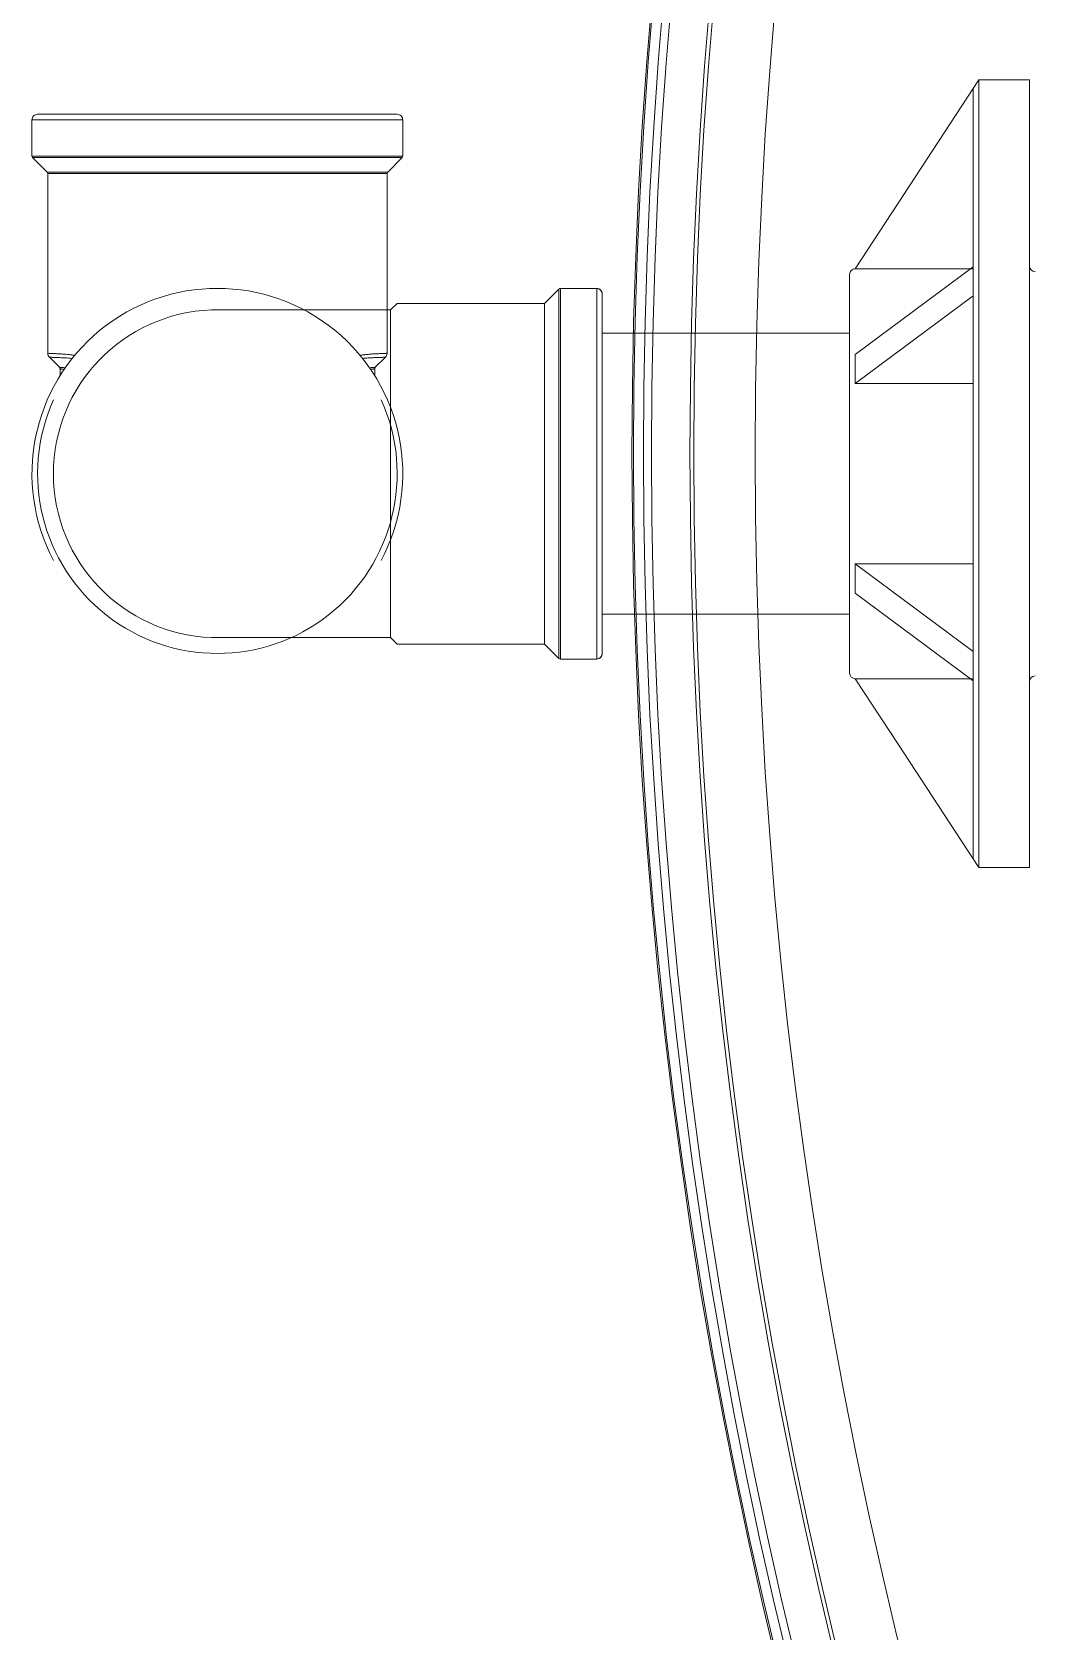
# Model space of a CAD drawing. Header units: metres. Extents: x 1628 to 1845, y 824 to 931.
# Drawn here: x 1706.5079 to 1706.6864, y 879.3622 to 879.6468 of the extents above; entities that cross this region are included whole.
import ezdxf

# ---------------------------------------------------------------- set-up
doc = ezdxf.new("R2010")
doc.units = ezdxf.units.M
doc.header["$LTSCALE"] = 0.15
doc.layers.add('hidrosanitário', color=26, linetype='Continuous', lineweight=0)

msp = doc.modelspace()

# ---------------------------------------------------------------- linework, layer by layer
at = {"layer": 'hidrosanitário', "linetype": 'Continuous'}
for p, q in [((1706.662047994367, 879.6163508214939), (1706.67641635437, 879.6382952414937)), ((1706.67641635437, 879.6382952414937), (1706.685416354372, 879.6382952414937)), ((1706.67641635437, 879.6382952414937), (1706.67641635437, 879.5681952414951)), ((1706.685416354372, 879.6382952414937), (1706.685416354372, 879.6332952414936)), ((1706.67541635437, 879.5681952414951), (1706.67541635437, 879.6367679614935)), ((1706.508873971111, 879.6321952414954), (1706.572873971098, 879.6321952414954)), ((1706.685416354372, 879.6332952414936), (1706.685416354372, 879.6241952414938)), ((1706.573873971105, 879.6311952414952), (1706.507873971105, 879.6311952414952)), ((1706.507873971105, 879.6247609269202), (1706.507873971105, 879.6311952414952)), ((1706.573873971105, 879.6247609269202), (1706.573873971105, 879.6311952414952)), ((1706.573873971105, 879.6247609269202), (1706.507873971105, 879.6247609269202)), ((1706.573756813828, 879.6244780842188), (1706.507991128381, 879.6244780842188)), ((1706.510556813817, 879.6219123987829), (1706.507991128386, 879.6244780842134)), ((1706.571191128392, 879.6219123987829), (1706.573756813823, 879.6244780842134)), ((1706.685416354372, 879.6241952414938), (1706.685416354372, 879.6051952414945)), ((1706.510556813817, 879.6219123987829), (1706.571191128392, 879.6219123987829)), ((1706.510673971105, 879.6216295560697), (1706.571073971105, 879.6216295560697)), ((1706.510673971105, 879.589649516165), (1706.510673971105, 879.6216295560697)), ((1706.571073971105, 879.5896495114165), (1706.571073971105, 879.6216295560697)), ((1706.654416354366, 879.6046952414944), (1706.662047994367, 879.6163508214939)), ((1706.653416354365, 879.5956362414946), (1706.653416354365, 879.6036952414944)), ((1706.654416354366, 879.5894363414949), (1706.67541635437, 879.6050468414945)), ((1706.654416354366, 879.6046952414944), (1706.67541635437, 879.6046952414944)), ((1706.685416354372, 879.5311952414962), (1706.685416354372, 879.6051952414945)), ((1706.601674938899, 879.6010780842088), (1706.599109253475, 879.5985123987842)), ((1706.601674938911, 879.5353123987728), (1706.601674938911, 879.6010780842201)), ((1706.601674938899, 879.6010780842088), (1706.601674938899, 879.5353123987842)), ((1706.601957781612, 879.5351952414966), (1706.601957781612, 879.6011952414964)), ((1706.601957781612, 879.6011952414964), (1706.608392096187, 879.6011952414964)), ((1706.608392096187, 879.6011952414964), (1706.601957781612, 879.6011952414964)), ((1706.601957781612, 879.6011952414964), (1706.601957781612, 879.5351952414966)), ((1706.608392096187, 879.5351952414966), (1706.608392096187, 879.6011952414964)), ((1706.608392096187, 879.6011952414964), (1706.608392096187, 879.5351952414966)), ((1706.609392096187, 879.6001952414903), (1706.609392096187, 879.5361952415032)), ((1706.609392096187, 879.5361952414963), (1706.609392096187, 879.6001952414966)), ((1706.654416354366, 879.5842401814947), (1706.67541635437, 879.5998506814943)), ((1706.653416354365, 879.5956362414946), (1706.653416354365, 879.5907095814947)), ((1706.510673972922, 879.5896495958922), (1706.510679100704, 879.5895484235133)), ((1706.510679100704, 879.5895484235133), (1706.510710205327, 879.5893827678145)), ((1706.510710205327, 879.5893827678145), (1706.510766856385, 879.5892285755725)), ((1706.510766856385, 879.5892285755725), (1706.510845853246, 879.5890888396824)), ((1706.510845853246, 879.5890888396824), (1706.510942007415, 879.5889679724086)), ((1706.510942007415, 879.5889679724086), (1706.51096715121, 879.5889419010936)), ((1706.510967127296, 879.5889418883379), (1706.512757577474, 879.5871506910752)), ((1706.568990393918, 879.5871507202809), (1706.570780812649, 879.5889418860733)), ((1706.570780785673, 879.5889418927526), (1706.570805863894, 879.588967893378)), ((1706.570805863894, 879.588967893378), (1706.57090202451, 879.5890887423483)), ((1706.57090202451, 879.5890887423483), (1706.570981041096, 879.5892284776945)), ((1706.570981041096, 879.5892284776945), (1706.571037712806, 879.5893826799592)), ((1706.571037712806, 879.5893826799592), (1706.571068834814, 879.5895483576959)), ((1706.571068834814, 879.5895483576959), (1706.571073969224, 879.589649595391)), ((1706.653416354365, 879.5907095814947), (1706.653416354365, 879.5681952414951)), ((1706.654416354366, 879.5894363414949), (1706.654416354366, 879.5842401814947)), ((1706.512757638457, 879.5871506144966), (1706.512777093764, 879.5871296803633)), ((1706.512777093764, 879.5871296803633), (1706.512821539684, 879.5870668636907)), ((1706.512821539684, 879.5870668636907), (1706.51285530662, 879.5869898123527)), ((1706.51285530662, 879.5869898123527), (1706.512872501388, 879.5869034617825)), ((1706.512872501388, 879.5869034617825), (1706.512873971212, 879.5868692522107)), ((1706.512873971105, 879.585645924726), (1706.512873971105, 879.5868690629158)), ((1706.568873969087, 879.5868692962002), (1706.568876325085, 879.5869125847474)), ((1706.568873971105, 879.5856491684361), (1706.568873971105, 879.5868656075517)), ((1706.568876325085, 879.5869125847474), (1706.568895504211, 879.5869985629141)), ((1706.568895504211, 879.5869985629141), (1706.568930925375, 879.5870746403106)), ((1706.568930925375, 879.5870746403106), (1706.568976509854, 879.5871361524286)), ((1706.568976509854, 879.5871361524286), (1706.568990334533, 879.5871507096107)), ((1706.67541635437, 879.5842401814947), (1706.654416354366, 879.5842401814947)), ((1706.653416354365, 879.5456809014958), (1706.653416354365, 879.5681952414951)), ((1706.67541635437, 879.5681952414951), (1706.67541635437, 879.4996225214967)), ((1706.67641635437, 879.498095241497), (1706.67641635437, 879.5681952414951)), ((1706.654416354366, 879.5469541414958), (1706.654416354366, 879.5521503014955)), ((1706.654416354366, 879.5521503014955), (1706.67541635437, 879.5365398014959)), ((1706.67541635437, 879.5521503014955), (1706.654416354366, 879.5521503014955)), ((1706.654416354366, 879.5469541414958), (1706.67541635437, 879.5313436414962)), ((1706.653416354365, 879.5407542414958), (1706.653416354365, 879.5456809014958)), ((1706.653416354365, 879.5407542414958), (1706.653416354365, 879.5326952414961)), ((1706.601674938899, 879.5353123987842), (1706.599109253475, 879.5378780842087)), ((1706.601957781612, 879.5351952414966), (1706.608392096187, 879.5351952414966)), ((1706.608392096187, 879.5351952414966), (1706.601957781612, 879.5351952414966)), ((1706.654416354366, 879.5316952414961), (1706.662047994367, 879.5200396614963)), ((1706.654416354366, 879.5316952414961), (1706.67541635437, 879.5316952414961)), ((1706.685416354372, 879.5121952414964), (1706.685416354372, 879.5311952414962)), ((1706.662047994367, 879.5200396614963), (1706.67641635437, 879.498095241497)), ((1706.685416354372, 879.5030952414967), (1706.685416354372, 879.5121952414964)), ((1706.685416354372, 879.498095241497), (1706.685416354372, 879.5030952414967)), ((1706.67641635437, 879.498095241497), (1706.685416354372, 879.498095241497))]:
    msp.add_line(p, q, dxfattribs=at)
at = {"layer": 'hidrosanitário', "color": 150}
for p, q in [((1706.571717190484, 879.5973598575641), (1706.539810682138, 879.5973598575641)), ((1706.572869731703, 879.5985123987842), (1706.571717190484, 879.5973598575641)), ((1706.571717190484, 879.5973598575641), (1706.571717190483, 879.5766190868302)), ((1706.599109253475, 879.5985123987842), (1706.572869731703, 879.5985123987842)), ((1706.599109253475, 879.5985123987842), (1706.599109253475, 879.5378780842087)), ((1706.571717190483, 879.5766190868302), (1706.571717190484, 879.5390306254288)), ((1706.571717190484, 879.5390306254288), (1706.539810682138, 879.5390306254288)), ((1706.571717190484, 879.5390306254288), (1706.572869731703, 879.5378780842087)), ((1706.572869731703, 879.5378780842087), (1706.599109253475, 879.5378780842087))]:
    msp.add_line(p, q, dxfattribs=at)
at = {"layer": 'hidrosanitário'}
for p, q in [((1706.609392096187, 879.5931952414952), (1706.65341635439, 879.5931952414952)), ((1706.609392096187, 879.543195241495), (1706.65341635439, 879.543195241495))]:
    msp.add_line(p, q, dxfattribs=at)
at = {"layer": 'hidrosanitário', "color": 252}
for radius in [0.9061456014126571, 0.9058791726019018, 0.9041094463522866, 0.9026907153113096, 0.8958214832737841, 0.8951386036019684, 0.8842056471849256]:
    msp.add_circle((1707.520815090552, 879.5718501633668), radius, dxfattribs=at)
at = {"layer": 'hidrosanitário', "linetype": 'Continuous'}
for centre, radius, start, end in [((1706.508873971105, 879.6311952414952), 0.001, 89.99999962220099, 180), ((1706.572873971105, 879.6311952414952), 0.001, 0, 90.00000037779901), ((1706.508273971105, 879.6247609269202), 0.0004, 180, 224.9999988577373), ((1706.573473971105, 879.6247609269202), 0.0004, 315.0000011422627, 0), ((1706.510273971105, 879.6216295560697), 0.0004, 0, 45.00000000000921), ((1706.571473971105, 879.6216295560697), 0.0004, 134.9999999999908, 180), ((1706.65441635437, 879.6036952414903), 0.001000000004254844, 90.00000023449596, 179.9999997687609), ((1706.686416354376, 879.6051952414986), 0.001000000004254844, 180.0000002312391, 269.9999997655041), ((1706.540873971105, 879.5681952414951), 0.033, 332.1012997087718, 207.8987002908497), ((1706.601957781612, 879.6007952414965), 0.0004, 90, 134.9999988554343), ((1706.601957781612, 879.6007952414965), 0.0004, 90, 135.0000000138132), ((1706.608392096187, 879.6001952414966), 0.001, 359.999999622201, 90), ((1706.608392096187, 879.6001952414966), 0.001, 0, 90), ((1706.540873971105, 879.5681952414951), 0.031999999754, 155.6987445074535, 24.30125549074504), ((1706.601957781612, 879.5355952414965), 0.0004, 225.0000011445657, 270), ((1706.601957781612, 879.5355952414965), 0.0004, 224.9999999861868, 270), ((1706.608392096187, 879.5361952414963), 0.001, 270, 3.777990072829623e-07), ((1706.608392096187, 879.5361952414963), 0.001, 270, 0), ((1706.65441635437, 879.5326952415002), 0.001000000004254844, 180.0000002312391, 269.9999997655041), ((1706.686416354376, 879.5311952414921), 0.001000000004254844, 90.00000023449596, 179.9999997687609)]:
    msp.add_arc(centre, radius, start, end, dxfattribs=at)
at = {"layer": 'hidrosanitário', "color": 150}
msp.add_arc((1706.540873971104, 879.5681952414992), 0.02918399242437242, 92.08797534187505, 267.9120246581249, dxfattribs=at)
at = {"layer": 'hidrosanitário', "linetype": 'Continuous'}
for points, start_tangent, end_tangent in [([(1706.515484518772, 879.5892684042282), (1706.515386353512, 879.5892857347307), (1706.514795649696, 879.5893722041227), (1706.514188179728, 879.5894377245621), (1706.513584868197, 879.5894875818266), (1706.513038689913, 879.5895240300741), (1706.512587896216, 879.5895495991925), (1706.512225316464, 879.5895679973818), (1706.511906571324, 879.5895831560673), (1706.511613166651, 879.5895964379832), (1706.511360171367, 879.5896075379477), (1706.511149704078, 879.5896169698971), (1706.510978083092, 879.5896253436966), (1706.510838976387, 879.5896329350606), (1706.510734457783, 879.5896402562547), (1706.510677713798, 879.5896464835085)], (-0.9838981261150619, 0.1787301805159665), (0.6344004131149688, 0.7730046027285716)), ([(1706.515038290662, 879.5887230282577), (1706.514977059996, 879.5887294688481), (1706.514391333449, 879.5887812436166), (1706.513806188229, 879.5888200650824), (1706.51327452251, 879.5888480860211), (1706.512834739281, 879.588867584287), (1706.512480516724, 879.5888815085108), (1706.512168856228, 879.5888929619231), (1706.51188191803, 879.5889029416147), (1706.511634496115, 879.5889112030508), (1706.511428716009, 879.5889182056516), (1706.511261102744, 879.5889244661747), (1706.511125523666, 879.5889300823154), (1706.511024142085, 879.5889355105527), (1706.510969621591, 879.5889397711588)], (-0.9943176683560265, 0.1064536255607813), (0.647815740908252, 0.7617970634174778)), ([(1706.571070121691, 879.5896464664437), (1706.571014411297, 879.5896403446994), (1706.570912366283, 879.589633132793), (1706.570776900808, 879.5896257132043), (1706.570610326602, 879.5896175321067), (1706.570406671118, 879.589608364702), (1706.570162950529, 879.5895976843866), (1706.56988075109, 879.5895849753077), (1706.569569012388, 879.5895702520255), (1706.569233021669, 879.5895534322661), (1706.568872404064, 879.5895336732045), (1706.568509389776, 879.5895114923586), (1706.568164231582, 879.5894876969031), (1706.567839694376, 879.5894623294206), (1706.567533054882, 879.5894351851829), (1706.567243379504, 879.5894059641677), (1706.566971483029, 879.5893745825114), (1706.566719730017, 879.5893414006749), (1706.566487885225, 879.5893066460975), (1706.56626713001, 879.5892690516956)], (0.6246567097712853, -0.7808994781261621), (-0.9839190434067491, -0.1786149938318387)), ([(1706.570778236745, 879.5889397295167), (1706.570724649013, 879.5889355713724), (1706.570625646136, 879.5889302260993), (1706.57049361178, 879.5889247361482), (1706.570330910824, 879.5889186209259), (1706.57013176312, 879.5889118101603), (1706.569893378771, 879.58890386686), (1706.569617360007, 879.5888943245999), (1706.56931250915, 879.58888320416), (1706.568984142428, 879.5888704751713), (1706.56863212184, 879.5888554468137), (1706.568278230852, 879.5888384588733), (1706.567942390948, 879.5888201181241), (1706.567627233361, 879.5888004171619), (1706.567330194446, 879.5887792199381), (1706.567050457429, 879.5887562218967), (1706.56678878544, 879.5887313115289), (1706.56670946459, 879.5887229989729)], (0.6425444047299688, -0.7662484505369066), (-0.9942995506553101, -0.1066227159973353)), ([(1706.512757546511, 879.5871505482181), (1706.512807856924, 879.5871387082333), (1706.512940064031, 879.5871241441881), (1706.51312698523, 879.5871086611568), (1706.513347455844, 879.5870926425313), (1706.513588362137, 879.5870759696762), (1706.513804301585, 879.5870609276898)], (0.7298335071980063, -0.6836249350126558), (0.9975442693273572, -0.07003878020175153)), ([(1706.512873991909, 879.5868692610146), (1706.512873978819, 879.5868690831647), (1706.512923698508, 879.58685394463), (1706.513054163906, 879.5868373139218), (1706.513239003133, 879.5868196399841), (1706.513457197233, 879.5868013515463), (1706.513611214367, 879.586789070754)], (-0.1317631448222222, -0.9912812283436816), (0.9968130160386054, -0.0797734984566885)), ([(1706.567948086915, 879.587061262231), (1706.568140222926, 879.5870746306454), (1706.568375370952, 879.5870908919395), (1706.568589330768, 879.5871062567657), (1706.568771634174, 879.5871209233727), (1706.568909796851, 879.5871346679131), (1706.568984650352, 879.587147420002)], (0.99751260638844, 0.07048829758294196), (-0.4986075190018384, 0.866827861801195)), ([(1706.568136754968, 879.5867889069121), (1706.568265905302, 879.5867993526361), (1706.568477660225, 879.5868168991918), (1706.568657971043, 879.5868336338198), (1706.568794416217, 879.5868493347087), (1706.568867735391, 879.5868642062923), (1706.568867234041, 879.5868650982665)], (0.9969176860342424, 0.07845461918926001), (-0.5198900341472283, 0.8542331955586798))]:
    msp.add_spline(points, degree=3, dxfattribs=dict(at, start_tangent=start_tangent, end_tangent=end_tangent))

doc.saveas('drawing.dxf')
